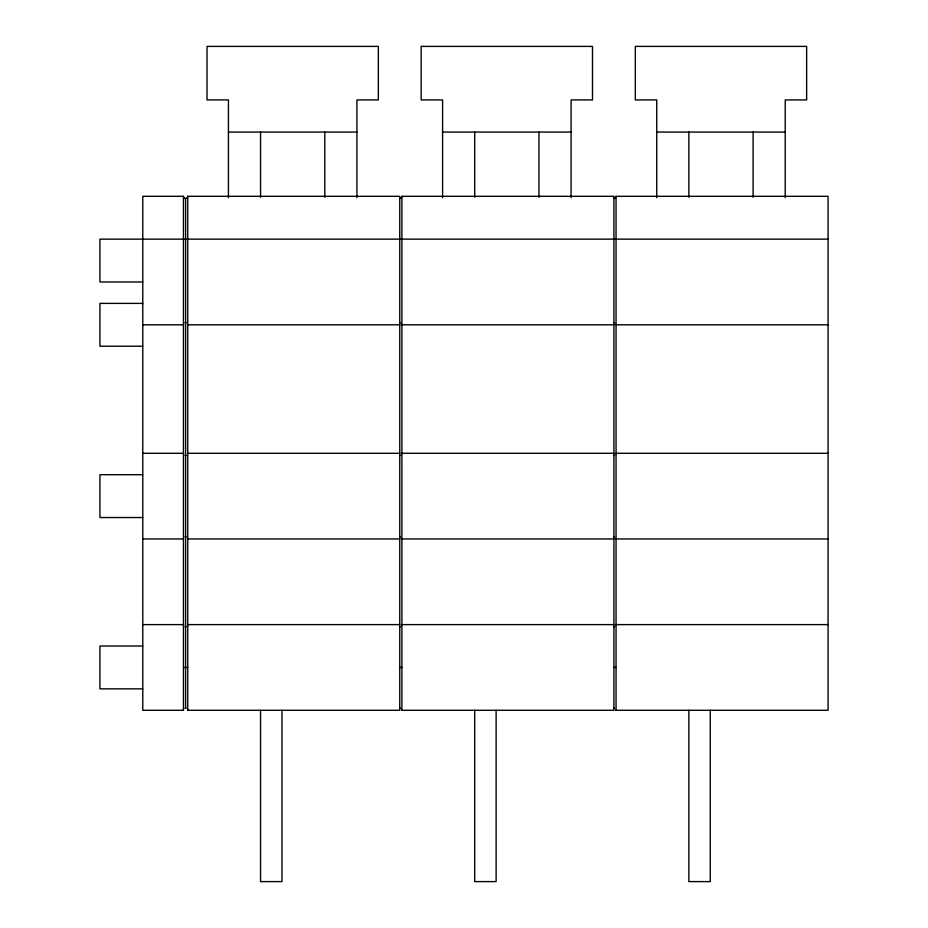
<?xml version="1.0" encoding="UTF-8"?>
<svg xmlns="http://www.w3.org/2000/svg" width="928" height="928" viewBox="0 0 928 928"><rect width="100%" height="100%" fill="white"/><g stroke="black" fill="none" stroke-linecap="round" stroke-linejoin="round"><path stroke-width="1.39" d="M228.427 132.066L356.92 132.066M442.586 132.066L571.08 132.066M656.734 132.066L785.227 132.066M185.6 708.134L185.6 198.464A2.146 2.146 0 0 1 183.454 196.307L142.773 196.307L142.773 710.28L183.454 710.28A4.222 2.981 0 0 1 183.524 709.758M185.6 198.453A2.146 2.146 0 0 0 187.746 196.307L399.759 196.307L399.759 710.28L187.746 710.28A4.222 2.981 0 0 0 187.676 709.758M399.759 198.453A2.146 2.146 0 0 0 401.894 196.307L613.907 196.307L613.907 710.28L401.894 710.28A4.222 2.981 0 0 0 401.836 709.758M613.907 198.453A2.146 2.146 0 0 0 616.053 196.307L828.066 196.307L828.066 710.28L616.053 710.28A4.222 2.981 0 0 0 615.983 709.758M828.066 239.134L99.934 239.134L99.934 281.973L142.773 281.973M142.773 303.386L99.934 303.386L99.934 346.214L142.773 346.214M142.773 324.8L183.454 324.8A4.222 2.981 0 0 1 183.524 324.278M399.759 324.8L187.746 324.8A4.222 2.981 0 0 0 187.676 324.278M613.907 324.8L401.894 324.8A4.222 2.981 0 0 0 401.836 324.278M828.066 324.8L616.053 324.8A4.222 2.981 0 0 0 615.983 324.278M142.773 453.293L183.454 453.293A4.222 2.981 0 0 0 183.524 453.815M399.759 453.293L187.746 453.293A4.222 2.981 0 0 1 187.676 453.815M613.907 453.293L401.894 453.293A4.222 2.981 0 0 1 401.836 453.815M828.066 453.293L616.053 453.293A4.222 2.981 0 0 1 615.983 453.815M142.773 474.707L99.934 474.707L99.934 517.534L142.773 517.534M142.773 538.959L183.454 538.959A4.222 2.981 0 0 1 183.524 538.426M399.759 538.959L187.746 538.959A4.222 2.981 0 0 0 187.676 538.426M613.907 538.959L401.894 538.959A4.222 2.981 0 0 0 401.836 538.426M828.066 538.959L616.053 538.959A4.222 2.981 0 0 0 615.983 538.426M142.773 624.614L183.454 624.614A4.222 2.981 0 0 0 183.524 625.136M399.759 624.614L187.746 624.614A4.222 2.981 0 0 1 187.676 625.136M613.907 624.614L401.894 624.614A4.222 2.981 0 0 1 401.836 625.136M828.066 624.614L616.053 624.614A4.222 2.981 0 0 1 615.983 625.136M142.773 646.027L99.934 646.027L99.934 688.866L142.773 688.866M183.466 667.441L187.734 667.441M399.759 667.441L401.882 667.441M613.907 667.441L616.041 667.441M785.227 197.734L785.227 99.934L806.641 99.934L806.641 46.4L635.32 46.4L635.32 99.934L656.734 99.934L656.734 197.734M753.107 132.066L753.107 197.316M710.28 710.28L710.28 881.6L688.866 881.6L688.866 710.28M688.866 132.066L688.866 197.316M616.053 196.318L616.053 710.28M571.08 197.734L571.08 99.934L592.493 99.934L592.493 46.4L421.173 46.4L421.173 99.934L442.586 99.934L442.586 197.734M538.959 132.066L538.959 197.316M496.12 710.28L496.12 881.6L474.707 881.6L474.707 710.28M474.707 132.066L474.707 197.316M401.894 196.318L401.894 710.28M356.92 197.734L356.92 99.934L378.334 99.934L378.334 46.4L207.014 46.4L207.014 99.934L228.427 99.934L228.427 197.734M324.8 132.066L324.8 197.316M281.973 710.28L281.973 881.6L260.559 881.6L260.559 710.28M260.559 132.066L260.559 197.316M187.746 196.318L187.746 710.28M183.454 196.318L183.454 710.28M400.304 626.713A2.285 1.612 0 0 1 399.782 626.841M399.782 536.732A2.285 1.612 0 0 1 400.304 536.848M400.304 455.393A2.285 1.612 0 0 1 399.782 455.52M399.782 322.573A2.285 1.612 0 0 1 400.304 322.7M399.782 708.052A2.285 1.612 0 0 1 400.304 708.18M186.145 626.713A2.285 1.612 0 0 1 185.623 626.841A2.285 1.612 0 0 1 185.055 626.713M186.145 536.848A2.285 1.612 0 0 0 185.623 536.732A2.285 1.612 0 0 0 185.055 536.848M186.145 455.393A2.285 1.612 0 0 1 185.623 455.52A2.285 1.612 0 0 1 185.055 455.393M186.145 322.7A2.285 1.612 0 0 0 185.623 322.573A2.285 1.612 0 0 0 185.055 322.7M186.145 708.18A2.285 1.612 0 0 0 185.623 708.052A2.285 1.612 0 0 0 185.055 708.18M614.452 626.713A2.285 1.612 0 0 1 613.93 626.841M613.93 536.732A2.285 1.612 0 0 1 614.452 536.848M614.452 455.393A2.285 1.612 0 0 1 613.93 455.52M613.93 322.573A2.285 1.612 0 0 1 614.452 322.7M613.93 708.052A2.285 1.612 0 0 1 614.452 708.18"/></g></svg>
